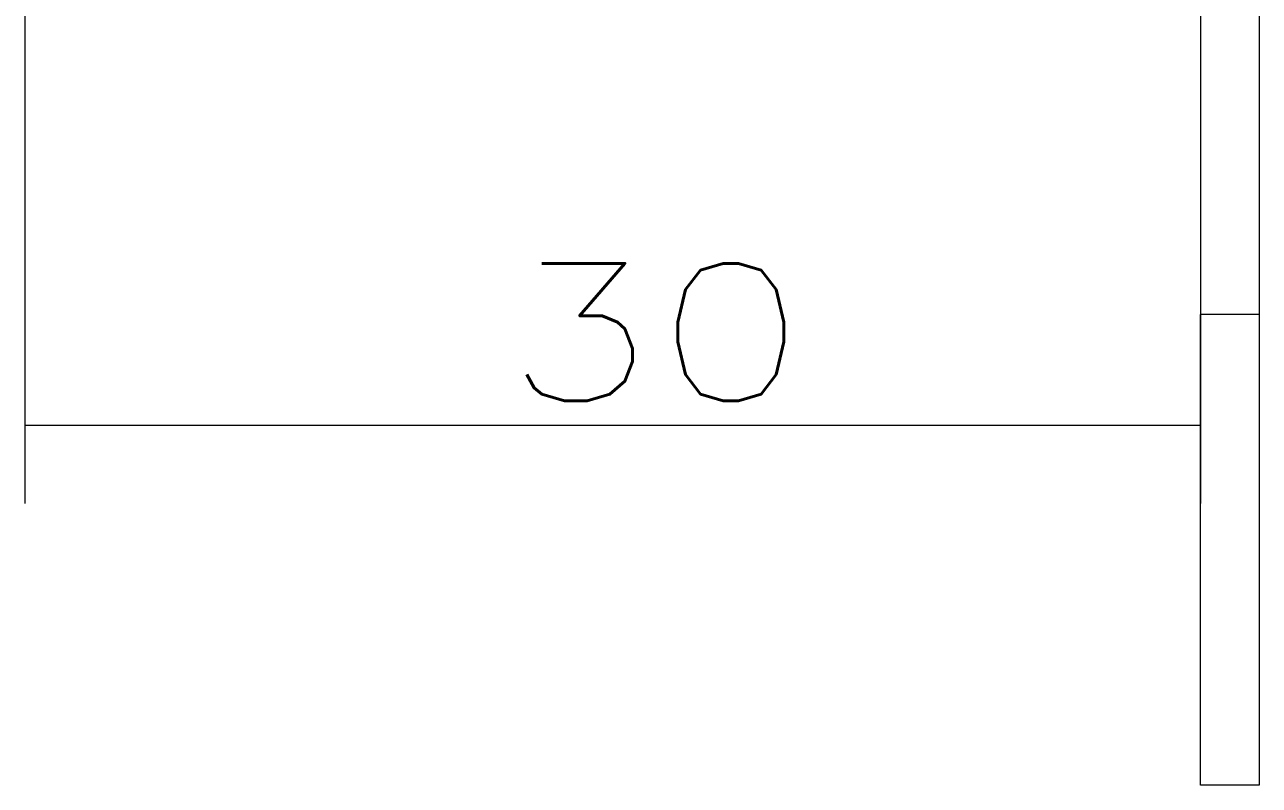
# Model space of a CAD drawing. Header units: millimetres. Extents: x 0 to 510, y 0 to 210.
# Drawn here: x 26.67 to 58.12, y 84.67 to 104.05 of the extents above; entities that cross this region are included whole.
import ezdxf

# ---------------------------------------------------------------- set-up
doc = ezdxf.new("R2010")
doc.units = ezdxf.units.MM
doc.layers.add('1', color=7, linetype='Continuous', true_color=0xffffff)
doc.styles.add('blockfont', font='simplex.shx')

# ---------------------------------------------------------------- blocks, each defined once
blk = doc.blocks.new('_U10')
at = {"layer": '1', "color": 35, "lineweight": 13}
for p, q in [((26.668, 110.617), (26.668, 91.844)), ((56.618, 96.665), (56.618, 91.844)), ((26.668, 93.844), (56.618, 93.844))]:
    blk.add_line(p, q, dxfattribs=at)
at = {"layer": '1', "color": 35, "lineweight": 18}
for points in [[(26.668, 93.844), (30.168, 94.782), (30.168, 92.906), (26.668, 93.844)], [(56.618, 93.844), (53.118, 92.906), (53.118, 94.782), (56.618, 93.844)]]:
    blk.add_solid(points, dxfattribs=at)
at = {"layer": '1', "color": 35, "linetype": 'Continuous', "lineweight": 13, "insert": (38.879, 94.464), "char_height": 3.5, "attachment_point": 7, "line_spacing_factor": 0.903614, "style": 'blockfont'}
blk.add_mtext('\\W1.2835;30', dxfattribs=at)

msp = doc.modelspace()

# ---------------------------------------------------------------- linework, layer by layer
at = {"layer": '1', "color": 155, "linetype": 'Continuous', "lineweight": 18}
for p, q in [((56.618, 157.665), (56.618, 96.665)), ((58.118, 157.665), (58.118, 96.665)), ((56.618, 84.665), (56.618, 96.665)), ((58.118, 96.665), (56.618, 96.665)), ((58.118, 96.665), (58.118, 84.665)), ((58.118, 84.665), (56.618, 84.665))]:
    msp.add_line(p, q, dxfattribs=at)

# ---------------------------------------------------------------- block references
at = {"layer": '1', "color": 35, "linetype": 'Continuous', "lineweight": 13}
msp.add_blockref('_U10', (0, 0), dxfattribs=at)

doc.saveas('drawing.dxf')
